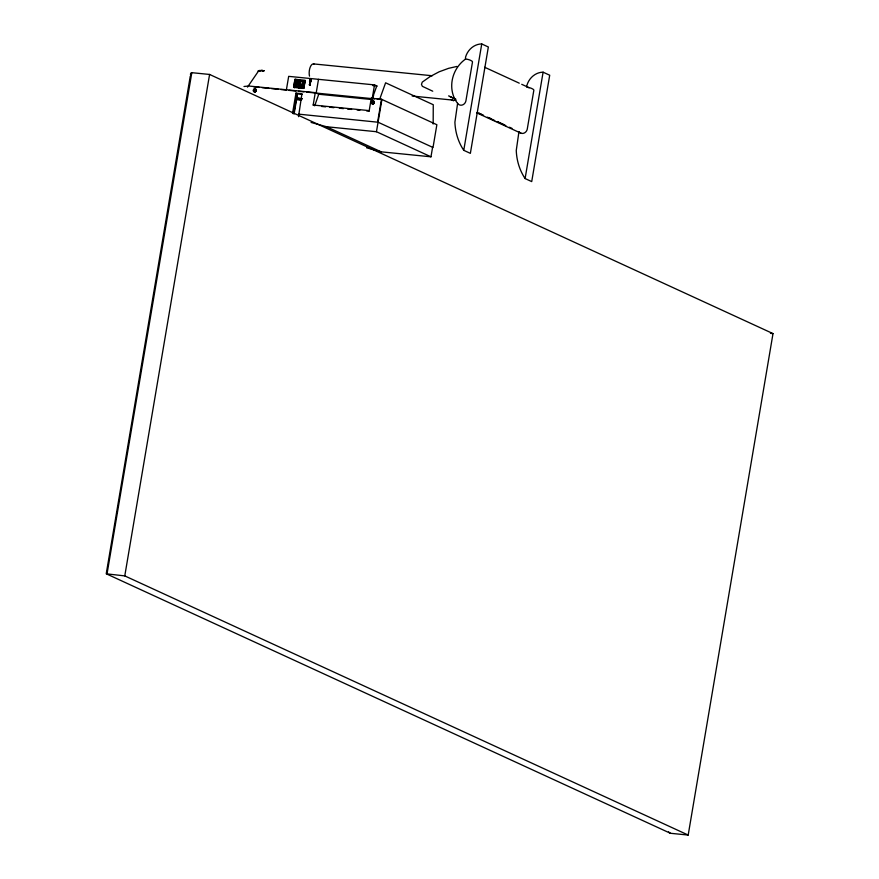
<?xml version="1.0" encoding="UTF-8"?>
<svg xmlns="http://www.w3.org/2000/svg" width="879" height="879" viewBox="0 0 879 879"><rect width="100%" height="100%" fill="white"/><g stroke="black" fill="none" stroke-linecap="round" stroke-linejoin="round"><path stroke-width="1.32" d="M433.171 124.016L433.259 104.722L385.606 82.802L379.629 99.393L377.157 99.14M303.585 85.153L303.87 83.044A2.066 1.835 -65.3 0 0 302.343 80.802L297.476 80.319A2.066 1.835 -65.3 0 0 295.256 82.186L294.915 84.318M294.926 84.142L295.333 82.23M190.26 76.275L106.227 573.811L124.774 575.899L688.191 835.05L773.004 333.602L209.587 74.451L191.809 72.682L190.655 73.265L190.49 74.924M191.809 72.682L106.996 574.13L670.402 833.281L688.191 835.05M124.774 575.899L209.587 74.451M293.63 87.175L294.948 79.385A3.362 2.978 -65.3 0 1 295.871 79.352L304.255 80.209A3.362 2.978 -65.3 0 1 305.134 80.428L303.881 88.241A2.23 1.934 -53.6 0 1 303.035 88.405L294.498 87.471A2.241 1.989 -65.3 0 1 293.63 87.175L293.773 87.241A2.241 1.989 -65.3 0 0 294.586 87.504M297.333 83.164L297.992 81.681L300.047 82.626L299.805 84.659L296.926 83.604L297.651 83.67L297.992 81.681L297.52 82.066M292.509 113.534L295.959 93.13L301.936 93.734L298.519 116.665M298.003 83.45L297.684 85.713L299.014 87.79M293.784 113.754L297.179 93.69M300.761 100.052L296.432 99.338L296.662 97.976L302.178 98.811L296.662 97.976M294.113 113.907L297.509 93.844L295.959 93.13M302.442 87.362L299.201 85.878L299.541 83.879L302.431 84.944M302.508 85.241L299.541 83.879L299.201 85.878L303.167 87.439M299.607 85.428L300.266 83.955L299.926 85.944L299.201 85.395M297.223 99.701L297.443 98.349M302.387 84.142L302.728 82.154L303.453 82.219L303.112 84.219L302.387 83.659L303.112 84.219M302.783 83.703L303.453 82.219M301.387 98.448L301.156 99.81L296.432 99.338M303.64 84.977L303.958 83.087A2.066 1.835 -65.3 0 0 302.431 80.846L297.563 80.352M303.826 88.23A2.241 1.989 -65.3 0 1 302.881 88.329A2.307 2.044 -65.3 0 0 303.673 88.208L305.189 80.461M309.858 79.615L309.573 81.286L311.1 81.439L311.386 79.769L309.858 79.615L309.639 81.231M309.386 84.813L310.232 83.022L310.276 85.021L309.386 84.813L310.276 85.021M309.727 84.966L309.694 82.978M309.924 84.856L310.232 83.022M310.628 81.165C310.825 80.308 310.287 81.604 310.375 79.868L309.957 81.099M310.737 80.494L310.836 79.912M310.77 81.231L310.99 79.934M311.056 81.373L311.32 79.813M372.026 99.558L318.736 94.24L314.737 105.755L313.177 105.03L315.275 92.647L248.735 86.021L243.999 86.494M316.176 93.064L318.506 79.33M381.475 99.25L377.629 122.027L433.017 147.496L436.863 124.73L381.475 99.25L371.29 98.239L369.202 110.622L313.177 105.03M280.939 89.548L286.345 90.087L288.675 76.352L374.52 84.911L372.202 98.657L371.29 98.239M432.589 147.298L430.974 156.803L376.454 131.718L381.915 99.448M457.607 103.348L454.904 122.225A57.135 50.564 -65.3 0 0 463.76 150.32L470.364 153.353L488.35 46.994L481.747 43.95A17.119 15.152 -65.3 0 0 465.573 57.047L465.463 58.926L467.76 59.387A16.031 14.185 -65.3 0 1 472.023 61.189A1.176 1.044 -65.3 0 1 472.419 62.42L465.903 100.909A5.065 4.483 -65.3 0 1 462.244 105.03A5.065 4.483 -65.3 0 1 457.607 103.348A29.71 26.304 -65.3 0 1 465.606 59.036M463.76 150.32L481.747 43.95M518.962 131.586L516.259 150.463A57.135 50.564 -65.3 0 0 525.104 178.547L531.718 181.59L549.705 75.22L543.101 72.188A17.119 15.152 -65.3 0 0 526.928 85.285L526.631 86.56M525.104 178.547L543.101 72.188M299.53 83.923L299.201 85.637L300.222 83.988M303.947 85.12L304.354 83.274A2.077 1.802 -53.6 0 0 302.925 81.066L298.047 80.582A2.077 1.802 -53.6 0 0 295.74 82.406C293.355 83.362 297.926 87.801 296.289 86.571M294.311 84.966L293.773 87.241L294.948 79.385A3.362 2.978 -65.3 0 1 295.959 79.396M373.586 95.448L372.202 98.657L376.772 85.944L372.674 85.538M247.504 87.109L258.822 70.606M301.387 87.186L303.475 85.384M303.398 85.483L301.453 87.032M303.684 85.615L300.838 87.263M310.661 80.571L310.287 81.176M310.375 82.186C312.32 81.791 308.057 81.461 310.199 82.121M456.86 66.452L448.565 68.342L439.104 71.814L430.051 76.605L422.261 82.121L421.47 84.384L422.349 86.318L432.743 91.207M258.833 70.606L260.613 70.661L259.305 70.529M298.047 80.582L300.211 80.505M300.926 87.307L296.608 86.812L295.069 84.769M262.546 70.54L260.656 70.463L264.249 70.814L261.623 70.496L263.074 70.65L262.513 70.54M313.561 63.914L432.248 75.748M310.188 79.857L310.562 80.45M305.101 82.066L300.222 81.582A2.066 1.835 -65.3 0 0 298.421 82.439M298.322 82.088L299.047 82.165M302.969 82.604L304.628 83.022M303.771 82.637L304.508 82.703L303.837 84.549L303.112 84.483M300.146 82.637L299.398 82.56L299.047 84.582L296.926 83.604L297.267 81.604L299.168 82.483M297.651 83.934L298.388 84.01M300.409 84.274L301.134 84.351L300.475 86.197L299.739 86.12M301.827 84.9L302.574 84.977L302.233 87.01L301.475 86.933M412.185 96.042L455.838 100.393M301.991 87.482L293.872 87.285A2.23 1.934 -53.6 0 0 294.74 87.57M300.233 87.482C297.234 88.416 294.894 85.384 296.75 82.879A2.154 1.67 -32.5 0 1 299.321 81.121L304.178 81.648A2.154 1.67 -32.5 0 1 304.661 81.736M253.91 86.856L259.316 87.395M262.019 87.658L268.776 88.34M271.479 88.603L278.236 89.284M289.059 90.361L295.838 91.031M298.552 91.306L303.969 91.845M306.683 92.119L374.674 98.898M297.509 93.844L302.288 94.328M321.571 106.436L325.669 106.842M329.768 107.249L333.866 107.656M339.338 108.205L343.436 108.611M347.535 109.018L351.633 109.435M357.094 109.974L359.83 110.249M366.664 110.93L369.4 111.204M298.486 114.127L378.058 122.225M311.078 122.434L326.581 126.752L376.454 131.718M366.609 147.793L381.112 151.825L430.974 156.803M770.454 333.35L773.004 333.602M528.455 87.493L526.961 87.274M528.718 87.537L529.114 87.614A16.031 14.185 -65.3 0 1 533.366 89.427A1.176 1.044 -65.3 0 1 533.773 90.658L527.257 129.147A5.065 4.483 -65.3 0 1 524.027 133.114A5.065 4.483 -65.3 0 1 519.511 132.257M258.327 70.858L259.107 71.012M259.294 70.529L260.525 70.814M670.402 833.281L668.534 831.897M484.659 67.265L519.258 83.175M521.73 84.318L529.147 87.724M448.587 95.888L455.948 99.283M451.158 99.679L453.619 100.81M478.615 113.006L483.56 115.281M488.493 117.555L490.965 118.698M497.151 121.533L504.557 124.95M509.501 127.224L511.974 128.356M478.824 113.226L481.274 114.358M487.416 117.182L494.778 120.566M497.239 121.698L505.832 125.653M476.682 112.831L521.159 133.289M374.52 84.911L377.08 86.087M315.275 92.647L318.736 94.24M326.581 126.752L381.112 151.825M449.751 96.426L453.234 98.107M309.507 76.143A7.779 3.461 -84.3 0 1 310.111 67.441A7.779 3.461 -84.3 0 1 313.979 64.046M253.888 90.054L254.339 91.317L255.712 90.68L255.262 89.339L253.888 90.054M371.982 102.151L372.432 103.414L373.806 102.777L373.355 101.437L371.982 102.151M297.201 81.78L297.41 83.296L297.794 81.835L297.201 81.78M302.662 82.318L302.87 83.835L303.255 82.384L302.662 82.318M258.338 71.056L258.986 71.199L258.371 71.067M263.601 70.628L263.623 70.628M255.273 91.823A1.637 1.45 -65.3 0 0 255.745 89.054A1.637 1.45 -65.3 0 0 253.328 90.218A1.637 1.45 -65.3 0 0 255.273 91.823M373.377 103.909A1.637 1.45 -65.3 0 0 373.839 101.151A1.637 1.45 -65.3 0 0 371.421 102.316A1.637 1.45 -65.3 0 0 373.377 103.909M255.207 91.625A1.417 1.253 -65.3 0 0 255.613 89.229A1.417 1.253 -65.3 0 0 253.526 90.24A1.417 1.253 -65.3 0 0 255.207 91.625M255.382 91.361A1.264 1.121 -65.3 0 0 255.328 89.229A1.264 1.121 -65.3 0 0 253.635 90.515A1.264 1.121 -65.3 0 0 255.382 91.361M373.311 103.722A1.417 1.253 -65.3 0 0 373.707 101.327A1.417 1.253 -65.3 0 0 371.619 102.338A1.417 1.253 -65.3 0 0 373.311 103.722M373.476 103.447A1.264 1.121 -65.3 0 0 373.421 101.316A1.264 1.121 -65.3 0 0 371.729 102.612A1.264 1.121 -65.3 0 0 373.476 103.447"/></g></svg>
